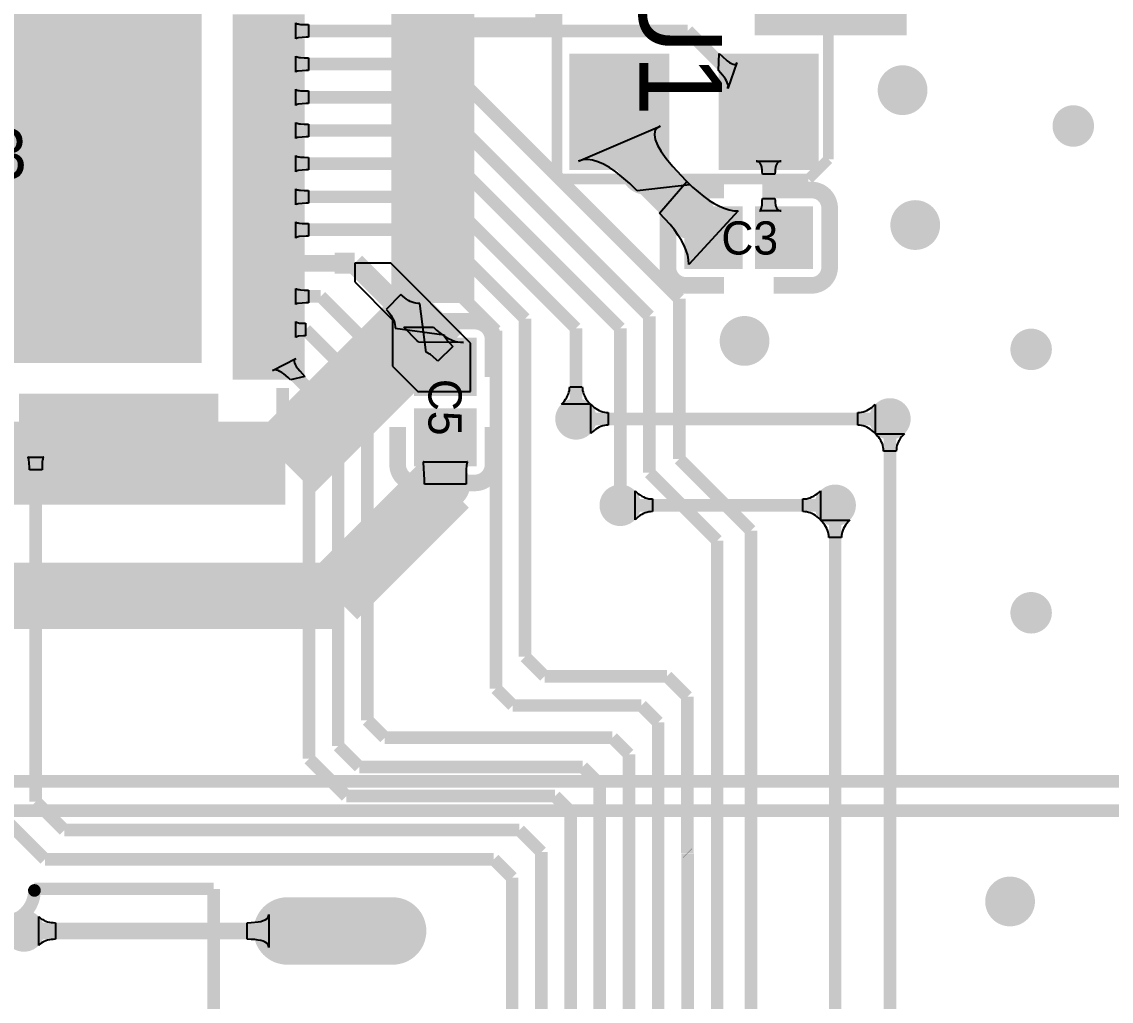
# Model space of a CAD drawing. Extents: x 53.3 to 135, y 28 to 125.4.
# Drawn here: x 102.08 to 115.21, y 81.17 to 92.98 of the extents above; entities that cross this region are included whole.
import ezdxf

# ---------------------------------------------------------------- set-up
doc = ezdxf.new("R2010")
doc.units = 0
doc.header["$MEASUREMENT"] = 0
for name, color, linetype in [('BOTTOMLAYER', 5, 'CONTINUOUS'), ('MULTILAYER', 9, 'CONTINUOUS'), ('TOPLAYER', 1, 'CONTINUOUS'), ('TOPOVERLAY', 2, 'CONTINUOUS'), ('TOPPASTE', 8, 'CONTINUOUS'), ('TOPSOLDER', 216, 'CONTINUOUS')]:
    doc.layers.add(name, color=color, linetype=linetype)

msp = doc.modelspace()

# ---------------------------------------------------------------- linework, layer by layer
at = {"layer": 'BOTTOMLAYER'}
for p, q in [((108.941337, 88.013799), (108.941337, 88.363801)), ((108.941337, 88.363801), (108.9609, 88.34499)), ((108.9609, 88.34499), (108.980773, 88.32816)), ((108.980773, 88.32816), (109.000958, 88.313311)), ((109.000958, 88.313311), (109.021456, 88.300441)), ((109.021456, 88.300441), (109.042263, 88.289552)), ((109.042263, 88.289552), (109.063381, 88.280641)), ((109.063381, 88.280641), (109.084811, 88.27371)), ((109.084811, 88.27371), (109.106551, 88.268762)), ((109.106551, 88.268762), (109.128603, 88.26579)), ((109.128603, 88.26579), (109.150968, 88.264802)), ((109.150968, 88.264802), (109.150968, 88.112798)), ((112.159232, 88.264802), (112.181597, 88.26579)), ((112.159232, 88.112798), (112.159232, 88.264802)), ((112.181597, 88.26579), (112.203649, 88.268762)), ((112.203649, 88.268762), (112.225389, 88.27371)), ((112.225389, 88.27371), (112.246819, 88.280641)), ((112.246819, 88.280641), (112.267936, 88.289552)), ((112.267936, 88.289552), (112.288744, 88.300441)), ((112.288744, 88.300441), (112.309242, 88.313311)), ((112.309242, 88.313311), (112.329427, 88.32816)), ((112.329427, 88.32816), (112.3493, 88.34499)), ((112.3493, 88.34499), (112.368863, 88.363801)), ((112.368863, 88.363801), (112.368863, 88.013799)), ((108.9609, 88.03261), (108.941337, 88.013799)), ((108.980773, 88.04944), (108.9609, 88.03261)), ((109.000958, 88.064289), (108.980773, 88.04944)), ((109.021456, 88.077159), (109.000958, 88.064289)), ((109.042263, 88.088048), (109.021456, 88.077159)), ((109.063381, 88.096959), (109.042263, 88.088048)), ((109.084811, 88.10389), (109.063381, 88.096959)), ((109.106551, 88.108838), (109.084811, 88.10389)), ((109.128603, 88.11181), (109.106551, 88.108838)), ((109.150968, 88.112798), (109.128603, 88.11181)), ((112.181597, 88.11181), (112.159232, 88.112798)), ((112.203649, 88.108838), (112.181597, 88.11181)), ((112.225389, 88.10389), (112.203649, 88.108838)), ((112.246819, 88.096959), (112.225389, 88.10389)), ((112.267936, 88.088048), (112.246819, 88.096959)), ((112.288744, 88.077159), (112.267936, 88.088048)), ((112.309242, 88.064289), (112.288744, 88.077159)), ((112.329427, 88.04944), (112.309242, 88.064289)), ((112.3493, 88.03261), (112.329427, 88.04944)), ((112.368863, 88.013799), (112.3493, 88.03261)), ((109.474737, 86.972399), (109.474737, 87.322401)), ((109.474737, 87.322401), (109.4943, 87.30359)), ((109.4943, 87.30359), (109.514173, 87.28676)), ((109.514173, 87.28676), (109.534358, 87.271911)), ((109.534358, 87.271911), (109.554856, 87.259041)), ((109.554856, 87.259041), (109.575663, 87.248152)), ((109.575663, 87.248152), (109.596781, 87.239241)), ((109.596781, 87.239241), (109.618211, 87.23231)), ((109.618211, 87.23231), (109.639951, 87.227362)), ((109.639951, 87.227362), (109.662003, 87.22439)), ((109.662003, 87.22439), (109.684368, 87.223402)), ((109.684368, 87.223402), (109.684368, 87.071398)), ((111.498832, 87.223402), (111.521197, 87.22439)), ((111.498832, 87.071398), (111.498832, 87.223402)), ((111.521197, 87.22439), (111.543249, 87.227362)), ((111.543249, 87.227362), (111.564989, 87.23231)), ((111.564989, 87.23231), (111.586419, 87.239241)), ((111.586419, 87.239241), (111.607536, 87.248152)), ((111.607536, 87.248152), (111.628344, 87.259041)), ((111.628344, 87.259041), (111.648842, 87.271911)), ((111.648842, 87.271911), (111.669027, 87.28676)), ((111.669027, 87.28676), (111.6889, 87.30359)), ((111.6889, 87.30359), (111.708463, 87.322401)), ((111.708463, 87.322401), (111.708463, 86.972399)), ((109.639951, 87.067438), (109.618211, 87.06249)), ((109.662003, 87.07041), (109.639951, 87.067438)), ((109.684368, 87.071398), (109.662003, 87.07041)), ((111.521197, 87.07041), (111.498832, 87.071398)), ((111.543249, 87.067438), (111.521197, 87.07041)), ((111.564989, 87.06249), (111.543249, 87.067438)), ((109.4943, 86.99121), (109.474737, 86.972399)), ((109.514173, 87.00804), (109.4943, 86.99121)), ((109.534358, 87.022889), (109.514173, 87.00804)), ((109.554856, 87.035759), (109.534358, 87.022889)), ((109.575663, 87.046648), (109.554856, 87.035759)), ((109.596781, 87.055559), (109.575663, 87.046648)), ((109.618211, 87.06249), (109.596781, 87.055559)), ((111.586419, 87.055559), (111.564989, 87.06249)), ((111.607536, 87.046648), (111.586419, 87.055559)), ((111.628344, 87.035759), (111.607536, 87.046648)), ((111.648842, 87.022889), (111.628344, 87.035759)), ((111.669027, 87.00804), (111.648842, 87.022889)), ((111.6889, 86.99121), (111.669027, 87.00804)), ((111.708463, 86.972399), (111.6889, 86.99121))]:
    msp.add_line(p, q, dxfattribs=at)
for points, const_width in [([(107.0356, 89.5858), (107.0356, 94.557398)], 1.000001), ([(106.805463, 89.355663), (107.0356, 89.5858)], 1.000001), ([(105.260673, 87.6554), (106.8832, 89.277927)], 1.000001), ([(108.7628, 88.1888), (112.5474, 88.1888)], 0.152001), ([(97.028, 87.6554), (105.260673, 87.6554)], 1.000001), ([(105.841805, 86.0552), (107.188003, 87.401397)], 0.800001), ([(109.2962, 87.1474), (111.887, 87.1474)], 0.152001), ([(96.8248, 86.0552), (105.841805, 86.0552)], 0.800001), ([(99.718612, 83.82), (122.174, 83.82)], 0.152001), ([(99.572811, 83.467999), (122.431599, 83.467999)], 0.152001), ([(98.552, 82.0166), (102.108, 82.0166)], 0.2)]:
    msp.add_lwpolyline(points, dxfattribs=dict(at, const_width=const_width))
for points, const_width in [([(102.466, 92.5322, 1), (102.766, 92.5322, 1)], 0.299999), ([(103.4058, 92.5322, 1), (103.7058, 92.5322, 1)], 0.299999), ([(112.5498, 92.1512, 1), (112.8498, 92.1512, 1)], 0.299999), ([(114.632202, 91.7194, 1), (114.882198, 91.7194, 1)], 0.249999), ([(102.5676, 91.567, 1), (102.8676, 91.567, 1)], 0.299999), ([(103.609, 91.567, 1), (103.909, 91.567, 1)], 0.299999), ([(109.451, 91.192797, 1), (109.751, 91.192797, 1)], 0.299999), ([(109.9844, 90.659397, 1), (110.2844, 90.659397, 1)], 0.299999), ([(112.7022, 90.5256, 1), (113.0022, 90.5256, 1)], 0.299999), ([(102.5676, 90.3986, 1), (102.8676, 90.3986, 1)], 0.299999), ([(103.5836, 90.3732, 1), (103.8836, 90.3732, 1)], 0.299999), ([(102.3898, 89.3826, 1), (102.6898, 89.3826, 1)], 0.299999), ([(103.5074, 89.3318, 1), (103.8074, 89.3318, 1)], 0.299999), ([(106.7332, 89.277927, 1), (107.0332, 89.277927, 1)], 0.299999), ([(110.6448, 89.1286, 1), (110.9448, 89.1286, 1)], 0.299999), ([(114.124202, 89.027, 1), (114.374198, 89.027, 1)], 0.249999), ([(108.637802, 88.1888, 1), (108.887798, 88.1888, 1)], 0.249999), ([(112.422402, 88.1888, 1), (112.672398, 88.1888, 1)], 0.249999), ([(107.038003, 87.401397, 1), (107.338002, 87.401397, 1)], 0.299999), ([(109.171202, 87.1474, 1), (109.421198, 87.1474, 1)], 0.249999), ([(111.762002, 87.1474, 1), (112.011998, 87.1474, 1)], 0.249999), ([(114.124202, 85.852, 1), (114.374198, 85.852, 1)], 0.249999), ([(113.8452, 82.3722, 1), (114.1452, 82.3722, 1)], 0.299999), ([(101.983002, 82.0166, 1), (102.232998, 82.0166, 1)], 0.249999)]:
    msp.add_lwpolyline(points, format="xyb", close=True, dxfattribs=dict(at, const_width=const_width))
at = {"layer": 'MULTILAYER'}
for points, const_width in [([(102.466, 92.5322, 1), (102.766, 92.5322, 1)], 0.299999), ([(103.4058, 92.5322, 1), (103.7058, 92.5322, 1)], 0.299999), ([(112.5498, 92.1512, 1), (112.8498, 92.1512, 1)], 0.299999), ([(114.632202, 91.7194, 1), (114.882198, 91.7194, 1)], 0.249999), ([(102.5676, 91.567, 1), (102.8676, 91.567, 1)], 0.299999), ([(103.609, 91.567, 1), (103.909, 91.567, 1)], 0.299999), ([(109.451, 91.192797, 1), (109.751, 91.192797, 1)], 0.299999), ([(109.9844, 90.659397, 1), (110.2844, 90.659397, 1)], 0.299999), ([(112.7022, 90.5256, 1), (113.0022, 90.5256, 1)], 0.299999), ([(102.5676, 90.3986, 1), (102.8676, 90.3986, 1)], 0.299999), ([(103.5836, 90.3732, 1), (103.8836, 90.3732, 1)], 0.299999), ([(102.3898, 89.3826, 1), (102.6898, 89.3826, 1)], 0.299999), ([(103.5074, 89.3318, 1), (103.8074, 89.3318, 1)], 0.299999), ([(106.7332, 89.277927, 1), (107.0332, 89.277927, 1)], 0.299999), ([(110.6448, 89.1286, 1), (110.9448, 89.1286, 1)], 0.299999), ([(114.124202, 89.027, 1), (114.374198, 89.027, 1)], 0.249999), ([(108.637802, 88.1888, 1), (108.887798, 88.1888, 1)], 0.249999), ([(112.422402, 88.1888, 1), (112.672398, 88.1888, 1)], 0.249999), ([(107.038003, 87.401397, 1), (107.338002, 87.401397, 1)], 0.299999), ([(109.171202, 87.1474, 1), (109.421198, 87.1474, 1)], 0.249999), ([(111.762002, 87.1474, 1), (112.011998, 87.1474, 1)], 0.249999), ([(114.124202, 85.852, 1), (114.374198, 85.852, 1)], 0.249999), ([(113.8452, 82.3722, 1), (114.1452, 82.3722, 1)], 0.299999), ([(101.983002, 82.0166, 1), (102.232998, 82.0166, 1)], 0.249999)]:
    msp.add_lwpolyline(points, format="xyb", close=True, dxfattribs=dict(at, const_width=const_width))
at = {"layer": 'TOPLAYER'}
for p, q in [((105.387839, 92.768369), (105.387839, 92.962273)), ((105.387839, 92.962273), (105.389357, 92.958293)), ((105.389357, 92.958293), (105.393919, 92.954732)), ((105.393919, 92.954732), (105.401519, 92.951587)), ((105.401519, 92.951587), (105.412159, 92.948864)), ((105.412159, 92.948864), (105.425839, 92.94656)), ((105.425839, 92.94656), (105.442558, 92.944673)), ((105.442558, 92.944673), (105.48512, 92.942159)), ((105.48512, 92.942159), (105.53984, 92.941323)), ((105.53984, 92.941323), (105.53984, 92.789319)), ((105.389357, 92.772349), (105.387839, 92.768369)), ((105.393919, 92.77591), (105.389357, 92.772349)), ((105.401519, 92.779055), (105.393919, 92.77591)), ((105.412159, 92.781778), (105.401519, 92.779055)), ((105.51096, 92.789111), (105.412159, 92.781778)), ((105.53984, 92.789319), (105.51096, 92.789111)), ((110.48077, 92.386351), (110.48825, 92.593831)), ((110.48825, 92.593831), (110.52413, 92.558997)), ((105.387839, 92.36837), (105.387839, 92.562274)), ((105.387839, 92.562274), (105.389357, 92.558293)), ((105.389357, 92.558293), (105.393919, 92.554732)), ((105.393919, 92.554732), (105.401519, 92.551588)), ((105.401519, 92.551588), (105.412159, 92.548865)), ((105.412159, 92.548865), (105.425839, 92.546561)), ((105.425839, 92.546561), (105.442558, 92.544674)), ((105.442558, 92.544674), (105.48512, 92.542159)), ((105.48512, 92.542159), (105.53984, 92.541324)), ((105.53984, 92.541324), (105.53984, 92.38932)), ((110.52413, 92.558997), (110.586299, 92.505182)), ((110.586299, 92.505182), (110.612588, 92.486201)), ((110.703213, 92.483302), (110.591298, 92.171388)), ((110.612588, 92.486201), (110.635684, 92.472507)), ((110.635684, 92.472507), (110.655583, 92.464095)), ((110.655583, 92.464095), (110.672283, 92.460971)), ((110.672283, 92.460971), (110.685788, 92.46313)), ((110.685788, 92.46313), (110.696098, 92.470575)), ((110.696098, 92.470575), (110.703213, 92.483302)), ((105.389357, 92.37235), (105.387839, 92.36837)), ((105.393919, 92.375911), (105.389357, 92.37235)), ((105.401519, 92.379056), (105.393919, 92.375911)), ((105.412159, 92.381779), (105.401519, 92.379056)), ((105.51096, 92.389112), (105.412159, 92.381779)), ((105.53984, 92.38932), (105.51096, 92.389112)), ((110.506734, 92.359343), (110.48077, 92.386351)), ((110.529383, 92.333559), (110.506734, 92.359343)), ((110.54872, 92.309), (110.529383, 92.333559)), ((110.564745, 92.285665), (110.54872, 92.309)), ((110.577455, 92.263557), (110.564745, 92.285665)), ((110.58685, 92.242673), (110.577455, 92.263557)), ((110.592931, 92.223016), (110.58685, 92.242673)), ((110.591298, 92.171388), (110.595156, 92.187372)), ((110.595702, 92.204581), (110.592931, 92.223016)), ((110.595156, 92.187372), (110.595702, 92.204581)), ((105.387839, 91.968371), (105.387839, 92.162274)), ((105.387839, 92.162274), (105.389357, 92.158294)), ((105.389357, 92.158294), (105.393919, 92.154733)), ((105.393919, 92.154733), (105.401519, 92.151589)), ((105.401519, 92.151589), (105.412159, 92.148866)), ((105.412159, 92.148866), (105.425839, 92.146562)), ((105.425839, 92.146562), (105.442558, 92.144675)), ((105.442558, 92.144675), (105.48512, 92.14216)), ((105.48512, 92.14216), (105.53984, 92.141324)), ((105.53984, 92.141324), (105.53984, 91.989321)), ((105.389357, 91.972351), (105.387839, 91.968371)), ((105.393919, 91.975912), (105.389357, 91.972351)), ((105.401519, 91.979057), (105.393919, 91.975912)), ((105.412159, 91.981779), (105.401519, 91.979057)), ((105.51096, 91.989112), (105.412159, 91.981779)), ((105.53984, 91.989321), (105.51096, 91.989112)), ((105.387839, 91.568372), (105.387839, 91.762275)), ((105.387839, 91.762275), (105.389357, 91.758295)), ((105.389357, 91.758295), (105.393919, 91.754734)), ((105.393919, 91.754734), (105.401519, 91.751589)), ((105.401519, 91.751589), (105.412159, 91.748867)), ((105.412159, 91.748867), (105.425839, 91.746563)), ((105.425839, 91.746563), (105.442558, 91.744676)), ((105.442558, 91.744676), (105.48512, 91.742161)), ((105.48512, 91.742161), (105.53984, 91.741325)), ((105.53984, 91.741325), (105.53984, 91.589322)), ((108.794243, 91.295497), (109.779102, 91.718752)), ((109.738541, 91.692717), (109.714919, 91.656753)), ((109.779102, 91.718752), (109.738541, 91.692717)), ((105.389357, 91.572352), (105.387839, 91.568372)), ((105.393919, 91.575913), (105.389357, 91.572352)), ((105.401519, 91.579057), (105.393919, 91.575913)), ((105.412159, 91.58178), (105.401519, 91.579057)), ((105.51096, 91.589113), (105.412159, 91.58178)), ((105.53984, 91.589322), (105.51096, 91.589113)), ((109.714919, 91.656753), (109.708234, 91.610863)), ((109.708234, 91.610863), (109.718488, 91.555044)), ((109.718488, 91.555044), (109.745678, 91.489299)), ((109.745678, 91.489299), (109.789806, 91.413625)), ((109.789806, 91.413625), (109.850875, 91.328022)), ((105.387839, 91.168372), (105.387839, 91.362276)), ((105.387839, 91.362276), (105.389357, 91.358296)), ((105.389357, 91.358296), (105.393919, 91.354735)), ((105.393919, 91.354735), (105.401519, 91.35159)), ((105.401519, 91.35159), (105.412159, 91.348867)), ((105.412159, 91.348867), (105.425839, 91.346564)), ((105.425839, 91.346564), (105.442558, 91.344676)), ((105.442558, 91.344676), (105.48512, 91.342162)), ((105.48512, 91.342162), (105.53984, 91.341326)), ((105.53984, 91.341326), (105.53984, 91.189322)), ((108.845441, 91.310894), (108.794243, 91.295497)), ((108.900973, 91.314946), (108.845441, 91.310894)), ((108.960844, 91.307653), (108.900973, 91.314946)), ((109.02505, 91.289012), (108.960844, 91.307653)), ((109.093594, 91.259025), (109.02505, 91.289012)), ((109.850875, 91.328022), (109.928878, 91.23249)), ((110.947639, 91.293947), (110.9332, 91.295497)), ((110.9332, 91.295497), (111.237202, 91.295497)), ((110.96056, 91.289294), (110.947639, 91.293947)), ((110.97196, 91.281542), (110.96056, 91.289294)), ((110.981841, 91.270689), (110.97196, 91.281542)), ((110.9902, 91.256734), (110.981841, 91.270689)), ((111.188561, 91.270689), (111.180202, 91.256734)), ((111.198442, 91.281542), (111.188561, 91.270689)), ((111.209841, 91.289294), (111.198442, 91.281542)), ((111.222762, 91.293947), (111.209841, 91.289294)), ((111.237202, 91.295497), (111.222762, 91.293947)), ((105.389357, 91.172353), (105.387839, 91.168372)), ((105.393919, 91.175914), (105.389357, 91.172353)), ((105.401519, 91.179058), (105.393919, 91.175914)), ((105.412159, 91.181781), (105.401519, 91.179058)), ((105.51096, 91.189114), (105.412159, 91.181781)), ((105.53984, 91.189322), (105.51096, 91.189114)), ((109.166472, 91.217692), (109.093594, 91.259025)), ((109.243688, 91.165012), (109.166472, 91.217692)), ((109.411125, 91.025614), (109.243688, 91.165012)), ((109.928878, 91.23249), (110.135703, 91.011647)), ((110.99704, 91.23968), (110.9902, 91.256734)), ((111.002361, 91.219523), (110.99704, 91.23968)), ((111.006161, 91.196264), (111.002361, 91.219523)), ((111.008439, 91.169907), (111.006161, 91.196264)), ((111.009201, 91.140448), (111.008439, 91.169907)), ((111.1612, 91.140448), (111.009201, 91.140448)), ((111.161962, 91.169907), (111.1612, 91.140448)), ((111.16424, 91.196264), (111.161962, 91.169907)), ((111.16804, 91.219523), (111.16424, 91.196264)), ((111.173362, 91.23968), (111.16804, 91.219523)), ((111.180202, 91.256734), (111.173362, 91.23968)), ((109.501348, 90.938896), (109.411125, 91.025614)), ((110.135703, 91.011647), (109.501348, 90.938896)), ((109.770095, 90.670149), (110.098647, 91.048703)), ((110.098647, 91.048703), (110.168477, 90.981527)), ((105.387839, 90.768373), (105.387839, 90.962277)), ((105.387839, 90.962277), (105.389357, 90.958297)), ((105.389357, 90.958297), (105.393919, 90.954736)), ((105.393919, 90.954736), (105.401519, 90.951591)), ((105.401519, 90.951591), (105.412159, 90.948868)), ((105.412159, 90.948868), (105.425839, 90.946564)), ((105.425839, 90.946564), (105.442558, 90.944677)), ((105.442558, 90.944677), (105.48512, 90.942163)), ((105.48512, 90.942163), (105.53984, 90.941327)), ((105.53984, 90.941327), (105.53984, 90.789323)), ((110.168477, 90.981527), (110.30284, 90.868391)), ((105.389357, 90.772353), (105.387839, 90.768373)), ((105.393919, 90.775914), (105.389357, 90.772353)), ((105.401519, 90.779059), (105.393919, 90.775914)), ((105.412159, 90.781782), (105.401519, 90.779059)), ((105.51096, 90.789115), (105.412159, 90.781782)), ((105.53984, 90.789323), (105.51096, 90.789115)), ((110.30284, 90.868391), (110.367376, 90.822429)), ((110.367376, 90.822429), (110.43015, 90.783537)), ((110.43015, 90.783537), (110.491158, 90.751718)), ((110.491158, 90.751718), (110.550401, 90.726969)), ((111.000311, 90.733151), (111.003512, 90.749869)), ((111.003512, 90.749869), (111.006001, 90.76963)), ((111.006001, 90.76963), (111.008846, 90.818271)), ((111.008846, 90.818271), (111.009201, 90.847151)), ((111.009201, 90.847151), (111.1612, 90.847151)), ((111.1612, 90.847151), (111.161962, 90.818271)), ((111.161962, 90.818271), (111.16424, 90.792432)), ((111.16424, 90.792432), (111.16804, 90.76963)), ((111.16804, 90.76963), (111.173362, 90.749869)), ((111.173362, 90.749869), (111.180202, 90.733151)), ((109.897375, 90.532255), (109.770095, 90.670149)), ((110.717551, 90.69515), (110.123648, 90.051245)), ((110.550401, 90.726969), (110.607881, 90.709293)), ((110.607881, 90.709293), (110.663599, 90.698686)), ((110.663599, 90.698686), (110.717551, 90.69515)), ((110.973649, 90.69515), (110.980403, 90.696669)), ((111.237202, 90.69515), (110.973649, 90.69515)), ((110.980403, 90.696669), (110.986448, 90.701231)), ((110.986448, 90.701231), (110.99178, 90.708831)), ((110.99178, 90.708831), (110.996402, 90.719471)), ((110.996402, 90.719471), (111.000311, 90.733151)), ((111.180202, 90.733151), (111.188561, 90.719471)), ((111.188561, 90.719471), (111.198442, 90.708831)), ((111.198442, 90.708831), (111.209841, 90.701231)), ((111.209841, 90.701231), (111.222762, 90.696669)), ((111.222762, 90.696669), (111.237202, 90.69515)), ((105.387839, 90.368374), (105.387839, 90.562278)), ((105.387839, 90.562278), (105.389357, 90.558866)), ((105.389357, 90.558866), (105.393919, 90.555816)), ((105.393919, 90.555816), (105.401519, 90.553123)), ((105.401519, 90.553123), (105.412159, 90.550789)), ((105.412159, 90.550789), (105.425839, 90.548816)), ((105.425839, 90.548816), (105.462319, 90.545943)), ((105.462319, 90.545943), (105.53984, 90.54433)), ((105.53984, 90.54433), (105.53984, 90.392326)), ((109.950407, 90.465956), (109.897375, 90.532255)), ((105.389357, 90.372926), (105.387839, 90.368374)), ((105.393919, 90.376997), (105.389357, 90.372926)), ((105.401519, 90.380591), (105.393919, 90.376997)), ((105.412159, 90.383705), (105.401519, 90.380591)), ((105.425839, 90.386339), (105.412159, 90.383705)), ((105.51096, 90.392087), (105.425839, 90.386339)), ((105.53984, 90.392326), (105.51096, 90.392087)), ((109.996369, 90.401419), (109.950407, 90.465956)), ((110.035261, 90.338646), (109.996369, 90.401419)), ((110.06708, 90.277638), (110.035261, 90.338646)), ((110.09183, 90.218395), (110.06708, 90.277638)), ((110.109505, 90.160914), (110.09183, 90.218395)), ((110.120112, 90.105197), (110.109505, 90.160914)), ((110.123648, 90.051245), (110.120112, 90.105197)), ((106.530671, 90.065329), (106.095797, 90.065329)), ((106.095797, 90.065329), (106.095797, 89.839803)), ((107.4928, 89.1032), (106.530671, 90.065329)), ((106.095797, 89.839803), (106.553, 89.3826)), ((105.387839, 89.568376), (105.387839, 89.762279)), ((105.387839, 89.762279), (105.389357, 89.758299)), ((105.389357, 89.758299), (105.393919, 89.754738)), ((105.393919, 89.754738), (105.401519, 89.751593)), ((105.401519, 89.751593), (105.412159, 89.748871)), ((105.412159, 89.748871), (105.425839, 89.746567)), ((105.425839, 89.746567), (105.442558, 89.74468)), ((105.442558, 89.74468), (105.48512, 89.742165)), ((105.48512, 89.742165), (105.53984, 89.741329)), ((105.53984, 89.741329), (105.53984, 89.589326)), ((105.389357, 89.572356), (105.387839, 89.568376)), ((105.393919, 89.575917), (105.389357, 89.572356)), ((105.401519, 89.579061), (105.393919, 89.575917)), ((105.412159, 89.581784), (105.401519, 89.579061)), ((105.51096, 89.589117), (105.412159, 89.581784)), ((105.53984, 89.589326), (105.51096, 89.589117)), ((106.653538, 89.687194), (106.473932, 89.507588)), ((106.675685, 89.666221), (106.653538, 89.687194)), ((106.697948, 89.647479), (106.675685, 89.666221)), ((106.720325, 89.630971), (106.697948, 89.647479)), ((106.742817, 89.616694), (106.720325, 89.630971)), ((106.765425, 89.604649), (106.742817, 89.616694)), ((106.788151, 89.594837), (106.765425, 89.604649)), ((106.81099, 89.587258), (106.788151, 89.594837)), ((106.833944, 89.581911), (106.81099, 89.587258)), ((106.857015, 89.578795), (106.833944, 89.581911)), ((106.8802, 89.577911), (106.857015, 89.578795)), ((106.957597, 88.987297), (106.8802, 89.577911)), ((106.473932, 89.507588), (106.494905, 89.485442)), ((106.494905, 89.485442), (106.513648, 89.463179)), ((106.513648, 89.463179), (106.530155, 89.440802)), ((106.530155, 89.440802), (106.544433, 89.41831)), ((105.387839, 89.168376), (105.387839, 89.36228)), ((105.387839, 89.36228), (105.388979, 89.3583)), ((105.388979, 89.3583), (105.3924, 89.354739)), ((105.3924, 89.354739), (105.398103, 89.351594)), ((105.398103, 89.351594), (105.406083, 89.348871)), ((105.406083, 89.348871), (105.416347, 89.346568)), ((105.416347, 89.346568), (105.42889, 89.34468)), ((105.42889, 89.34468), (105.46082, 89.342166)), ((105.46082, 89.342166), (105.501872, 89.34133)), ((105.501872, 89.34133), (105.501872, 89.189326)), ((106.544433, 89.41831), (106.556477, 89.395701)), ((106.553, 89.3826), (106.553, 88.8238)), ((106.556477, 89.395701), (106.566289, 89.372976)), ((106.566289, 89.372976), (106.573869, 89.350136)), ((106.573869, 89.350136), (106.579215, 89.327182)), ((106.579215, 89.327182), (106.582332, 89.304111)), ((106.582332, 89.304111), (106.583216, 89.280926)), ((105.388979, 89.172357), (105.387839, 89.168376)), ((105.3924, 89.175918), (105.388979, 89.172357)), ((105.398103, 89.179062), (105.3924, 89.175918)), ((105.406083, 89.181785), (105.398103, 89.179062)), ((105.416347, 89.184089), (105.406083, 89.181785)), ((105.480206, 89.189118), (105.416347, 89.184089)), ((105.501872, 89.189326), (105.480206, 89.189118)), ((106.583216, 89.280926), (107.173829, 89.20353)), ((106.687965, 89.293558), (107.047175, 89.293558)), ((106.850023, 89.130754), (106.687965, 89.293558)), ((107.047175, 89.293558), (107.083464, 89.259034)), ((107.083464, 89.259034), (107.119671, 89.228122)), ((107.119671, 89.228122), (107.155798, 89.200825)), ((107.155798, 89.200825), (107.19184, 89.177139)), ((107.173829, 89.20353), (107.173525, 89.196875)), ((107.173525, 89.196875), (107.1756, 89.188574)), ((107.1756, 89.188574), (107.18005, 89.178628)), ((107.18005, 89.178628), (107.186882, 89.167035)), ((107.186882, 89.167035), (107.19609, 89.153799)), ((107.19184, 89.177139), (107.227804, 89.157068)), ((106.864269, 89.116022), (106.850023, 89.130754)), ((106.86605, 89.113952), (106.864269, 89.116022)), ((107.406384, 89.110904), (106.86605, 89.113952)), ((107.277804, 89.062926), (107.098201, 88.883322)), ((107.19609, 89.153799), (107.207677, 89.138915)), ((107.207677, 89.138915), (107.237985, 89.104211)), ((107.227804, 89.157068), (107.263684, 89.140609)), ((107.237985, 89.104211), (107.277804, 89.062926)), ((107.263684, 89.140609), (107.299481, 89.127764)), ((107.299481, 89.127764), (107.335198, 89.118531)), ((107.335198, 89.118531), (107.370832, 89.11291)), ((107.370832, 89.11291), (107.406384, 89.110904)), ((107.4928, 88.519), (107.4928, 89.1032)), ((105.105258, 88.771425), (105.38479, 88.915723)), ((105.373498, 88.907173), (105.367171, 88.895745)), ((105.38479, 88.915723), (105.373498, 88.907173)), ((106.964251, 88.987602), (106.957597, 88.987297)), ((106.972552, 88.985527), (106.964251, 88.987602)), ((106.982499, 88.981077), (106.972552, 88.985527)), ((106.994091, 88.974244), (106.982499, 88.981077)), ((107.007327, 88.965037), (106.994091, 88.974244)), ((107.076735, 88.90442), (107.007327, 88.965037)), ((107.098201, 88.883322), (107.076735, 88.90442)), ((105.119808, 88.776721), (105.105258, 88.771425)), ((105.135898, 88.778382), (105.119808, 88.776721)), ((105.153534, 88.776411), (105.135898, 88.778382)), ((105.172713, 88.770808), (105.153534, 88.776411)), ((105.367171, 88.895745), (105.365809, 88.881443)), ((105.365809, 88.881443), (105.369413, 88.864262)), ((105.369413, 88.864262), (105.377983, 88.844204)), ((105.377983, 88.844204), (105.391519, 88.82127)), ((105.391519, 88.82127), (105.41002, 88.795456)), ((105.41002, 88.795456), (105.433487, 88.766769)), ((106.553, 88.8238), (106.8578, 88.519)), ((105.19344, 88.76157), (105.172713, 88.770808)), ((105.215708, 88.748702), (105.19344, 88.76157)), ((105.23952, 88.7322), (105.215708, 88.748702)), ((105.291776, 88.688296), (105.23952, 88.7322)), ((105.320221, 88.660897), (105.291776, 88.688296)), ((105.495319, 88.70076), (105.320221, 88.660897)), ((105.433487, 88.766769), (105.495319, 88.70076)), ((106.8578, 88.519), (107.4928, 88.519)), ((108.670959, 88.489381), (108.67789, 88.510811)), ((108.67789, 88.510811), (108.682838, 88.532551)), ((108.682838, 88.532551), (108.68581, 88.554603)), ((108.68581, 88.554603), (108.686798, 88.576968)), ((108.686798, 88.576968), (108.838802, 88.576968)), ((108.838802, 88.576968), (108.83979, 88.554603)), ((108.83979, 88.554603), (108.842762, 88.532551)), ((108.842762, 88.532551), (108.84771, 88.510811)), ((108.84771, 88.510811), (108.854641, 88.489381)), ((108.587799, 88.367337), (108.60661, 88.3869)), ((108.60661, 88.3869), (108.62344, 88.406773)), ((108.62344, 88.406773), (108.638289, 88.426958)), ((108.638289, 88.426958), (108.651159, 88.447456)), ((108.651159, 88.447456), (108.662048, 88.468263)), ((108.662048, 88.468263), (108.670959, 88.489381)), ((108.854641, 88.489381), (108.863552, 88.468263)), ((108.863552, 88.468263), (108.874441, 88.447456)), ((108.874441, 88.447456), (108.887311, 88.426958)), ((108.887311, 88.426958), (108.90216, 88.406773)), ((108.90216, 88.406773), (108.91899, 88.3869)), ((108.91899, 88.3869), (108.937801, 88.367337)), ((108.937801, 88.367337), (108.587799, 88.367337)), ((112.39121, 87.9907), (112.372399, 88.010263)), ((112.372399, 88.010263), (112.722401, 88.010263)), ((112.40804, 87.970827), (112.39121, 87.9907)), ((112.70359, 87.9907), (112.68676, 87.970827)), ((112.722401, 88.010263), (112.70359, 87.9907)), ((112.422889, 87.950642), (112.40804, 87.970827)), ((112.435759, 87.930144), (112.422889, 87.950642)), ((112.446648, 87.909336), (112.435759, 87.930144)), ((112.455559, 87.888219), (112.446648, 87.909336)), ((112.46249, 87.866789), (112.455559, 87.888219)), ((112.467438, 87.845049), (112.46249, 87.866789)), ((112.63231, 87.866789), (112.627362, 87.845049)), ((112.639241, 87.888219), (112.63231, 87.866789)), ((112.648152, 87.909336), (112.639241, 87.888219)), ((112.659041, 87.930144), (112.648152, 87.909336)), ((112.671911, 87.950642), (112.659041, 87.930144)), ((112.68676, 87.970827), (112.671911, 87.950642)), ((102.157903, 87.726843), (102.153923, 87.728361)), ((102.153923, 87.728361), (102.347827, 87.728361)), ((102.161464, 87.722281), (102.157903, 87.726843)), ((102.164609, 87.714681), (102.161464, 87.722281)), ((102.340286, 87.722281), (102.337141, 87.714681)), ((102.343847, 87.726843), (102.340286, 87.722281)), ((102.347827, 87.728361), (102.343847, 87.726843)), ((112.47041, 87.822997), (112.467438, 87.845049)), ((112.471398, 87.800632), (112.47041, 87.822997)), ((112.623402, 87.800632), (112.471398, 87.800632)), ((112.62439, 87.822997), (112.623402, 87.800632)), ((112.627362, 87.845049), (112.62439, 87.822997)), ((102.167332, 87.704041), (102.164609, 87.714681)), ((102.174665, 87.60524), (102.167332, 87.704041)), ((102.174873, 87.57636), (102.174665, 87.60524)), ((102.327713, 87.631079), (102.326877, 87.57636)), ((102.330227, 87.673642), (102.327713, 87.631079)), ((102.332114, 87.690361), (102.330227, 87.673642)), ((102.334418, 87.704041), (102.332114, 87.690361)), ((102.337141, 87.714681), (102.334418, 87.704041)), ((106.922895, 87.670378), (106.919352, 87.673096)), ((106.919352, 87.673096), (107.456653, 87.673096)), ((106.926065, 87.662228), (106.922895, 87.670378)), ((106.937818, 87.45302), (106.926065, 87.662228)), ((107.444715, 87.629624), (107.440987, 87.575286)), ((107.447141, 87.648644), (107.444715, 87.629624)), ((107.44994, 87.662228), (107.447141, 87.648644)), ((107.45311, 87.670378), (107.44994, 87.662228)), ((107.456653, 87.673096), (107.45311, 87.670378)), ((102.326877, 87.57636), (102.174873, 87.57636)), ((107.440987, 87.575286), (107.438002, 87.401397)), ((106.938003, 87.401397), (106.937818, 87.45302)), ((107.438002, 87.401397), (106.938003, 87.401397)), ((111.73081, 86.9493), (111.711999, 86.968863)), ((111.711999, 86.968863), (112.062001, 86.968863)), ((111.74764, 86.929427), (111.73081, 86.9493)), ((112.04319, 86.9493), (112.02636, 86.929427)), ((112.062001, 86.968863), (112.04319, 86.9493)), ((111.762489, 86.909242), (111.74764, 86.929427)), ((111.775359, 86.888744), (111.762489, 86.909242)), ((111.786248, 86.867936), (111.775359, 86.888744)), ((111.795159, 86.846819), (111.786248, 86.867936)), ((111.80209, 86.825389), (111.795159, 86.846819)), ((111.807038, 86.803649), (111.80209, 86.825389)), ((111.81001, 86.781597), (111.807038, 86.803649)), ((111.966962, 86.803649), (111.96399, 86.781597)), ((111.97191, 86.825389), (111.966962, 86.803649)), ((111.978841, 86.846819), (111.97191, 86.825389)), ((111.987752, 86.867936), (111.978841, 86.846819)), ((111.998641, 86.888744), (111.987752, 86.867936)), ((112.011511, 86.909242), (111.998641, 86.888744)), ((112.02636, 86.929427), (112.011511, 86.909242)), ((111.810998, 86.759232), (111.81001, 86.781597)), ((111.963002, 86.759232), (111.810998, 86.759232)), ((111.96399, 86.781597), (111.963002, 86.759232)), ((105.055927, 82.196097), (105.058535, 82.214745)), ((105.058535, 82.214745), (105.058535, 81.818455)), ((102.286537, 81.841599), (102.286537, 82.191601)), ((102.286537, 82.191601), (102.301774, 82.177349)), ((102.301774, 82.177349), (102.318083, 82.164601)), ((102.318083, 82.164601), (102.335465, 82.153349)), ((102.335465, 82.153349), (102.353918, 82.1436)), ((102.353918, 82.1436), (102.37344, 82.13535)), ((102.37344, 82.13535), (102.394034, 82.128599)), ((102.394034, 82.128599), (102.415701, 82.123349)), ((102.415701, 82.123349), (102.438439, 82.1196)), ((102.438439, 82.1196), (102.462249, 82.117349)), ((102.462249, 82.117349), (102.487128, 82.1166)), ((102.487128, 82.1166), (102.487128, 81.9166)), ((104.797809, 82.1166), (104.847347, 82.11758)), ((104.797809, 81.9166), (104.797809, 82.1166)), ((104.847347, 82.11758), (104.930778, 82.125434)), ((104.930778, 82.125434), (104.964672, 82.132302)), ((104.964672, 82.132302), (104.993354, 82.141136)), ((104.993354, 82.141136), (105.016818, 82.151931)), ((105.016818, 82.151931), (105.035068, 82.16469)), ((105.035068, 82.16469), (105.048106, 82.179411)), ((105.048106, 82.179411), (105.055927, 82.196097)), ((102.301774, 81.855851), (102.286537, 81.841599)), ((102.318083, 81.868599), (102.301774, 81.855851)), ((102.335465, 81.879851), (102.318083, 81.868599)), ((102.353918, 81.8896), (102.335465, 81.879851)), ((102.37344, 81.89785), (102.353918, 81.8896)), ((102.394034, 81.904601), (102.37344, 81.89785)), ((102.415701, 81.909851), (102.394034, 81.904601)), ((102.438439, 81.9136), (102.415701, 81.909851)), ((102.462249, 81.915851), (102.438439, 81.9136)), ((102.487128, 81.9166), (102.462249, 81.915851)), ((104.847347, 81.91562), (104.797809, 81.9166)), ((104.89167, 81.912673), (104.847347, 81.91562)), ((104.930778, 81.907766), (104.89167, 81.912673)), ((104.964672, 81.900898), (104.930778, 81.907766)), ((104.993354, 81.892064), (104.964672, 81.900898)), ((105.016818, 81.881269), (104.993354, 81.892064)), ((105.035068, 81.86851), (105.016818, 81.881269)), ((105.048106, 81.853789), (105.035068, 81.86851)), ((105.055927, 81.837103), (105.048106, 81.853789)), ((105.058535, 81.818455), (105.055927, 81.837103))]:
    msp.add_line(p, q, dxfattribs=at)
for points, const_width in [([(105.058388, 92.865321), (110.109279, 92.865321)], 0.152001), ([(110.109279, 92.865321), (111.085201, 91.8894)], 0.152001), ([(105.058388, 92.465322), (107.178678, 92.465322)], 0.152001), ([(107.178678, 92.465322), (110.0074, 89.6366)], 0.152001), ([(105.058388, 92.065323), (107.009679, 92.065323)], 0.152001), ([(107.009679, 92.065323), (109.648201, 89.426801)], 0.152001), ([(109.285199, 91.508598), (109.285199, 91.8894)], 0.499999), ([(111.085201, 90.340198), (111.085201, 91.8894)], 0.152001), ([(105.058388, 91.665323), (106.911877, 91.665323)], 0.152001), ([(106.911877, 91.665323), (109.2962, 89.281)], 0.152001), ([(109.285199, 91.508598), (110.4206, 90.373197)], 0.499999), ([(105.058388, 91.265324), (106.778476, 91.265324)], 0.152001), ([(106.778476, 91.265324), (108.7628, 89.281)], 0.152001), ([(105.058388, 90.865325), (106.680673, 90.865325)], 0.152001), ([(106.680673, 90.865325), (108.149601, 89.396397)], 0.152001), ([(105.058388, 90.468328), (106.579868, 90.468328)], 0.152001), ([(106.579868, 90.468328), (107.7976, 89.250596)], 0.152001), ([(105.058388, 90.065327), (105.855996, 90.065327)], 0.2), ([(105.855996, 90.065329), (106.095797, 90.065329)], 0.254), ([(106.095797, 90.065329), (107.188003, 88.973124)], 0.254), ([(105.058388, 89.665327), (105.686073, 89.665327)], 0.152001), ([(105.686073, 89.665327), (106.2482, 89.1032)], 0.152001), ([(110.0074, 87.7062), (110.0074, 89.6366)], 0.152001), ([(108.149601, 85.322199), (108.149601, 89.396397)], 0.152001), ([(109.648201, 87.539276), (109.648201, 89.426801)], 0.152001), ([(105.058388, 89.265328), (105.501872, 89.265328)], 0.152001), ([(105.501872, 89.265328), (105.896199, 88.871001)], 0.152001), ([(107.7976, 84.9376), (107.7976, 89.250596)], 0.152001), ([(108.7628, 88.1888), (108.7628, 89.281)], 0.152001), ([(109.2962, 87.1474), (109.2962, 89.281)], 0.152001), ([(106.2482, 84.5566), (106.2482, 89.1032)], 0.152001), ([(107.188003, 88.817), (107.188003, 88.973124)], 0.254), ([(105.058388, 88.865329), (105.223269, 88.865329)], 0.152001), ([(105.223269, 88.865329), (105.544198, 88.5444)], 0.152001), ([(105.896199, 84.248201), (105.896199, 88.871001)], 0.152001), ([(105.544198, 84.092202), (105.544198, 88.5444)], 0.152001), ([(112.5474, 74.0156), (112.5474, 88.1888)], 0.152001), ([(102.250875, 83.575525), (102.250875, 88.057812)], 0.152001), ([(107.188003, 87.401397), (107.188003, 87.967)], 0.499999), ([(110.0074, 87.7062), (110.871, 86.8426)], 0.152001), ([(109.648201, 87.539276), (110.4646, 86.722877)], 0.152001), ([(111.887, 74.1426), (111.887, 87.1474)], 0.152001), ([(110.871, 74.9046), (110.871, 86.8426)], 0.152001), ([(110.4646, 75.1332), (110.4646, 86.722877)], 0.152001), ([(108.149601, 85.322199), (108.385399, 85.086401)], 0.152001), ([(108.385399, 85.086401), (109.858599, 85.086401)], 0.152001), ([(109.858599, 85.086401), (110.105401, 84.839599)], 0.152001), ([(107.7976, 84.9376), (108.0008, 84.7344)], 0.152001), ([(110.105401, 82.9564), (110.105401, 84.839599)], 0.152001), ([(108.0008, 84.7344), (109.5502, 84.7344)], 0.152001), ([(109.5502, 84.7344), (109.7534, 84.5312)], 0.152001), ([(106.2482, 84.5566), (106.458598, 84.346202)], 0.152001), ([(109.7534, 76.0476), (109.7534, 84.5312)], 0.152001), ([(105.896199, 84.248201), (106.150199, 83.994201)], 0.152001), ([(106.458598, 84.346202), (109.201798, 84.346202)], 0.152001), ([(109.201798, 84.346202), (109.401399, 84.146601)], 0.152001), ([(109.401399, 76.381399), (109.401399, 84.146601)], 0.152001), ([(105.544198, 84.092202), (105.9942, 83.6422)], 0.152001), ([(106.150199, 83.994201), (108.842599, 83.994201)], 0.152001), ([(108.842599, 83.994201), (109.049398, 83.787402)], 0.152001), ([(109.049398, 76.765998), (109.049398, 83.787402)], 0.152001), ([(102.250875, 83.575525), (102.594199, 83.232201)], 0.152001), ([(105.9942, 83.6422), (108.5088, 83.6422)], 0.152001), ([(108.5088, 83.6422), (108.697398, 83.453602)], 0.152001), ([(108.697398, 77.328398), (108.697398, 83.453602)], 0.152001), ([(101.850876, 83.391324), (102.362, 82.8802)], 0.152001), ([(102.594199, 83.232201), (108.080599, 83.232201)], 0.152001), ([(108.080599, 83.232201), (108.345397, 82.967403)], 0.152001), ([(108.345397, 78.068597), (108.345397, 82.967403)], 0.152001), ([(110.105401, 82.9564), (110.109, 82.952801)], 0.152001), ([(110.109, 76.0984), (110.109, 82.952801)], 0.152001), ([(102.362, 82.8802), (107.7722, 82.8802)], 0.152001), ([(107.7722, 82.8802), (107.993396, 82.659004)], 0.152001), ([(107.993396, 78.214398), (107.993396, 82.659004)], 0.152001), ([(106.553, 82.0166), (105.283, 82.0166)], 0.6096), ([(102.108, 82.0166), (105.918, 82.0166)], 0.2)]:
    msp.add_lwpolyline(points, dxfattribs=dict(at, const_width=const_width))
for points, const_width in [([(102.466, 92.5322, 1), (102.766, 92.5322, 1)], 0.299999), ([(103.4058, 92.5322, 1), (103.7058, 92.5322, 1)], 0.299999), ([(112.5498, 92.1512, 1), (112.8498, 92.1512, 1)], 0.299999), ([(114.632202, 91.7194, 1), (114.882198, 91.7194, 1)], 0.249999), ([(102.5676, 91.567, 1), (102.8676, 91.567, 1)], 0.299999), ([(103.609, 91.567, 1), (103.909, 91.567, 1)], 0.299999), ([(109.451, 91.192797, 1), (109.751, 91.192797, 1)], 0.299999), ([(109.9844, 90.659397, 1), (110.2844, 90.659397, 1)], 0.299999), ([(112.7022, 90.5256, 1), (113.0022, 90.5256, 1)], 0.299999), ([(102.5676, 90.3986, 1), (102.8676, 90.3986, 1)], 0.299999), ([(103.5836, 90.3732, 1), (103.8836, 90.3732, 1)], 0.299999), ([(102.3898, 89.3826, 1), (102.6898, 89.3826, 1)], 0.299999), ([(103.5074, 89.3318, 1), (103.8074, 89.3318, 1)], 0.299999), ([(106.7332, 89.277927, 1), (107.0332, 89.277927, 1)], 0.299999), ([(110.6448, 89.1286, 1), (110.9448, 89.1286, 1)], 0.299999), ([(114.124202, 89.027, 1), (114.374198, 89.027, 1)], 0.249999), ([(108.637802, 88.1888, 1), (108.887798, 88.1888, 1)], 0.249999), ([(112.422402, 88.1888, 1), (112.672398, 88.1888, 1)], 0.249999), ([(107.038003, 87.401397, 1), (107.338002, 87.401397, 1)], 0.299999), ([(109.171202, 87.1474, 1), (109.421198, 87.1474, 1)], 0.249999), ([(111.762002, 87.1474, 1), (112.011998, 87.1474, 1)], 0.249999), ([(114.124202, 85.852, 1), (114.374198, 85.852, 1)], 0.249999), ([(113.8452, 82.3722, 1), (114.1452, 82.3722, 1)], 0.299999), ([(101.983002, 82.0166, 1), (102.232998, 82.0166, 1)], 0.249999), ([(105.1306, 82.0166, 1), (105.4354, 82.0166, 1)], 0.3048), ([(106.4006, 82.0166, 1), (106.7054, 82.0166, 1)], 0.3048)]:
    msp.add_lwpolyline(points, format="xyb", close=True, dxfattribs=dict(at, const_width=const_width))
for points in [[(110.918198, 92.8116), (112.7506, 92.8116), (110.918198, 96.356795), (112.7506, 96.356795)], [(99.150876, 93.965324), (99.150876, 88.965324), (104.150876, 93.965324), (104.150876, 88.965324)], [(104.725889, 92.965321), (104.725889, 92.765321), (105.390886, 92.965321), (105.390886, 92.765321)], [(104.725889, 92.565322), (104.725889, 92.365322), (105.390886, 92.565322), (105.390886, 92.365322)], [(109.785198, 91.289401), (109.785198, 92.489398), (108.7852, 91.289401), (108.7852, 92.489398)], [(111.5852, 91.289401), (111.5852, 92.489398), (110.585202, 91.289401), (110.585202, 92.489398)], [(104.725889, 92.165322), (104.725889, 91.965323), (105.390886, 92.165322), (105.390886, 91.965323)], [(104.725889, 91.765323), (104.725889, 91.565324), (105.390886, 91.765323), (105.390886, 91.565324)], [(104.725889, 91.365324), (104.725889, 91.165324), (105.390886, 91.365324), (105.390886, 91.165324)], [(104.725889, 90.965325), (104.725889, 90.765325), (105.390886, 90.965325), (105.390886, 90.765325)], [(110.720599, 90.698198), (110.1206, 90.698198), (110.720599, 90.048197), (110.1206, 90.048197)], [(111.5706, 90.698198), (110.970601, 90.698198), (111.5706, 90.048197), (110.970601, 90.048197)], [(104.725889, 90.565326), (104.725889, 90.365326), (105.390886, 90.565326), (105.390886, 90.365326)], [(104.725889, 90.165326), (104.725889, 89.965327), (105.390886, 90.165326), (105.390886, 89.965327)], [(104.725889, 89.765327), (104.725889, 89.565328), (105.390886, 89.765327), (105.390886, 89.565328)], [(104.725889, 89.365328), (104.725889, 89.165328), (105.390886, 89.365328), (105.390886, 89.165328)], [(106.863002, 89.117), (106.863002, 88.517001), (107.513003, 89.117), (107.513003, 88.517001)], [(104.725889, 88.965329), (104.725889, 88.765329), (105.390886, 88.965329), (105.390886, 88.765329)], [(102.150875, 88.390311), (102.150875, 87.725313), (102.350875, 88.390311), (102.350875, 87.725313)], [(102.550874, 88.390311), (102.550874, 87.725313), (102.750874, 88.390311), (102.750874, 87.725313)], [(102.950874, 88.390311), (102.950874, 87.725313), (103.150873, 88.390311), (103.150873, 87.725313)], [(103.350873, 88.390311), (103.350873, 87.725313), (103.550872, 88.390311), (103.550872, 87.725313)], [(103.750872, 88.390311), (103.750872, 87.725313), (103.950872, 88.390311), (103.950872, 87.725313)], [(104.150871, 88.390311), (104.150871, 87.725313), (104.350871, 88.390311), (104.350871, 87.725313)], [(106.863002, 88.266999), (106.863002, 87.667), (107.513003, 88.266999), (107.513003, 87.667)]]:
    msp.add_solid(points, dxfattribs=at)
at = {"layer": 'TOPOVERLAY'}
for points, const_width in [([(107.2226, 92.928798), (107.2226, 94.878797)], 0.2), ([(108.3726, 92.928798), (108.3726, 94.878797)], 0.2), ([(108.535201, 91.079399), (108.535201, 94.899401)], 0.127), ([(111.805199, 91.319401), (111.805199, 94.899401)], 0.127), ([(107.2226, 92.928798), (108.3726, 92.928798)], 0.2), ([(111.5652, 91.079399), (111.805199, 91.319401)], 0.127), ([(108.535201, 91.079399), (111.5652, 91.079399)], 0.127), ([(110.095599, 90.9482), (110.545601, 90.9482)], 0.2), ([(111.145597, 90.948198), (111.595598, 90.948198)], 0.2), ([(109.870603, 90.018205), (109.870603, 90.728201)], 0.2), ([(111.820597, 90.018199), (111.820597, 90.728195)], 0.2), ([(110.095602, 89.798202), (110.545603, 89.798202)], 0.2), ([(111.145599, 89.7982), (111.595601, 89.7982)], 0.2), ([(106.833005, 89.366997), (107.543001, 89.366997)], 0.2), ([(106.613002, 88.691997), (106.613002, 89.141998)], 0.2), ([(107.763, 88.691999), (107.763, 89.142001)], 0.2), ([(105.227095, 87.889105), (105.227095, 88.562815)], 0.1524), ([(106.613, 87.641999), (106.613, 88.092001)], 0.2), ([(107.762998, 87.642001), (107.762998, 88.092003)], 0.2), ([(104.553385, 87.889105), (105.227095, 87.889105)], 0.1524), ([(106.832999, 87.417003), (107.542995, 87.417003)], 0.2), ([(102.235, 82.50505), (102.235, 82.5246)], 0.1524), ([(102.235, 82.5246), (104.394, 82.5246)], 0.1524), ([(104.394, 77.6986), (104.394, 82.5246)], 0.1524)]:
    msp.add_lwpolyline(points, dxfattribs=dict(at, const_width=const_width))
for points, const_width in [([(109.870603, 90.728203, -0.414214), (110.090603, 90.948203)], 0.2), ([(111.600602, 90.948195, -0.414214), (111.820602, 90.728195)], 0.2), ([(110.090603, 89.798202, -0.414214), (109.870603, 90.018202)], 0.2), ([(111.820602, 90.018199, -0.414214), (111.600602, 89.7982)], 0.2), ([(106.613005, 89.147002, -0.414214), (106.833005, 89.367002)], 0.2), ([(107.543001, 89.367002, -0.414214), (107.763, 89.147002)], 0.2), ([(106.832997, 87.417003, -0.414214), (106.612997, 87.637003)], 0.2), ([(107.762998, 87.637003, -0.414214), (107.542998, 87.417003)], 0.2), ([(102.235, 82.505047, -1), (101.473, 82.505047)], 0.1524)]:
    msp.add_lwpolyline(points, format="xyb", dxfattribs=dict(at, const_width=const_width))
for points, const_width in [([(110.040603, 90.948203, 1), (110.140603, 90.948203, 1)], 0.1), ([(111.550602, 90.948195, 1), (111.650602, 90.948195, 1)], 0.1), ([(109.820603, 90.728203, 1), (109.920603, 90.728203, 1)], 0.1), ([(111.770602, 90.728195, 1), (111.870602, 90.728195, 1)], 0.1), ([(109.820603, 90.018202, 1), (109.920603, 90.018202, 1)], 0.1), ([(111.770602, 90.018199, 1), (111.870602, 90.018199, 1)], 0.1), ([(110.040603, 89.798202, 1), (110.140603, 89.798202, 1)], 0.1), ([(111.550602, 89.7982, 1), (111.650602, 89.7982, 1)], 0.1), ([(106.783005, 89.367002, 1), (106.883004, 89.367002, 1)], 0.1), ([(107.493001, 89.367002, 1), (107.593, 89.367002, 1)], 0.1), ([(106.563005, 89.147002, 1), (106.663005, 89.147002, 1)], 0.1), ([(107.713, 89.147002, 1), (107.813, 89.147002, 1)], 0.1), ([(106.562997, 87.637003, 1), (106.662997, 87.637003, 1)], 0.1), ([(107.712998, 87.637003, 1), (107.812997, 87.637003, 1)], 0.1), ([(106.782997, 87.417003, 1), (106.882997, 87.417003, 1)], 0.1), ([(107.492998, 87.417003, 1), (107.592998, 87.417003, 1)], 0.1), ([(102.1969, 82.505047, 1), (102.2731, 82.505047, 1)], 0.0762)]:
    msp.add_lwpolyline(points, format="xyb", close=True, dxfattribs=dict(at, const_width=const_width))
at = {"layer": 'TOPPASTE', "const_width": 0.6096}
msp.add_lwpolyline([(106.553, 82.0166), (105.283, 82.0166)], dxfattribs=at)
at = {"layer": 'TOPPASTE', "const_width": 0.3048}
for points in [[(105.1306, 82.0166, 1), (105.4354, 82.0166, 1)], [(106.4006, 82.0166, 1), (106.7054, 82.0166, 1)]]:
    msp.add_lwpolyline(points, format="xyb", close=True, dxfattribs=at)
at = {"layer": 'TOPPASTE'}
for points in [[(99.150876, 93.965324), (99.150876, 88.965324), (104.150876, 93.965324), (104.150876, 88.965324)], [(104.725889, 92.965321), (104.725889, 92.765321), (105.390886, 92.965321), (105.390886, 92.765321)], [(104.725889, 92.565322), (104.725889, 92.365322), (105.390886, 92.565322), (105.390886, 92.365322)], [(109.785198, 91.289401), (109.785198, 92.489398), (108.7852, 91.289401), (108.7852, 92.489398)], [(111.5852, 91.289401), (111.5852, 92.489398), (110.585202, 91.289401), (110.585202, 92.489398)], [(104.725889, 92.165322), (104.725889, 91.965323), (105.390886, 92.165322), (105.390886, 91.965323)], [(104.725889, 91.765323), (104.725889, 91.565324), (105.390886, 91.765323), (105.390886, 91.565324)], [(104.725889, 91.365324), (104.725889, 91.165324), (105.390886, 91.365324), (105.390886, 91.165324)], [(104.725889, 90.965325), (104.725889, 90.765325), (105.390886, 90.965325), (105.390886, 90.765325)], [(110.720599, 90.698198), (110.1206, 90.698198), (110.720599, 90.048197), (110.1206, 90.048197)], [(111.5706, 90.698198), (110.970601, 90.698198), (111.5706, 90.048197), (110.970601, 90.048197)], [(104.725889, 90.565326), (104.725889, 90.365326), (105.390886, 90.565326), (105.390886, 90.365326)], [(104.725889, 90.165326), (104.725889, 89.965327), (105.390886, 90.165326), (105.390886, 89.965327)], [(104.725889, 89.765327), (104.725889, 89.565328), (105.390886, 89.765327), (105.390886, 89.565328)], [(104.725889, 89.365328), (104.725889, 89.165328), (105.390886, 89.365328), (105.390886, 89.165328)], [(106.863002, 89.117), (106.863002, 88.517001), (107.513003, 89.117), (107.513003, 88.517001)], [(104.725889, 88.965329), (104.725889, 88.765329), (105.390886, 88.965329), (105.390886, 88.765329)], [(102.150875, 88.390311), (102.150875, 87.725313), (102.350875, 88.390311), (102.350875, 87.725313)], [(102.550874, 88.390311), (102.550874, 87.725313), (102.750874, 88.390311), (102.750874, 87.725313)], [(102.950874, 88.390311), (102.950874, 87.725313), (103.150873, 88.390311), (103.150873, 87.725313)], [(103.350873, 88.390311), (103.350873, 87.725313), (103.550872, 88.390311), (103.550872, 87.725313)], [(103.750872, 88.390311), (103.750872, 87.725313), (103.950872, 88.390311), (103.950872, 87.725313)], [(104.150871, 88.390311), (104.150871, 87.725313), (104.350871, 88.390311), (104.350871, 87.725313)], [(106.863002, 88.266999), (106.863002, 87.667), (107.513003, 88.266999), (107.513003, 87.667)]]:
    msp.add_solid(points, dxfattribs=at)
at = {"layer": 'TOPSOLDER', "const_width": 0.8128}
msp.add_lwpolyline([(106.553, 82.0166), (105.283, 82.0166)], dxfattribs=at)
at = {"layer": 'TOPSOLDER', "const_width": 0.4064}
for points in [[(105.0798, 82.0166, 1), (105.4862, 82.0166, 1)], [(106.3498, 82.0166, 1), (106.7562, 82.0166, 1)]]:
    msp.add_lwpolyline(points, format="xyb", close=True, dxfattribs=at)
at = {"layer": 'TOPSOLDER'}
for points in [[(99.049276, 94.066924), (99.049276, 88.863724), (104.252476, 94.066924), (104.252476, 88.863724)], [(104.624289, 93.066921), (104.624289, 92.663721), (105.492486, 93.066921), (105.492486, 92.663721)], [(104.624289, 92.666922), (104.624289, 92.263722), (105.492486, 92.666922), (105.492486, 92.263722)], [(109.886798, 91.187801), (109.886798, 92.590998), (108.6836, 91.187801), (108.6836, 92.590998)], [(111.6868, 91.187801), (111.6868, 92.590998), (110.483602, 91.187801), (110.483602, 92.590998)], [(104.624289, 92.266922), (104.624289, 91.863723), (105.492486, 92.266922), (105.492486, 91.863723)], [(104.624289, 91.866923), (104.624289, 91.463724), (105.492486, 91.866923), (105.492486, 91.463724)], [(104.624289, 91.466924), (104.624289, 91.063724), (105.492486, 91.466924), (105.492486, 91.063724)], [(104.624289, 91.066925), (104.624289, 90.663725), (105.492486, 91.066925), (105.492486, 90.663725)], [(110.771399, 90.748998), (110.0698, 90.748998), (110.771399, 89.997397), (110.0698, 89.997397)], [(111.6214, 90.748998), (110.919801, 90.748998), (111.6214, 89.997397), (110.919801, 89.997397)], [(104.624289, 90.666926), (104.624289, 90.263726), (105.492486, 90.666926), (105.492486, 90.263726)], [(104.624289, 90.266926), (104.624289, 89.863727), (105.492486, 90.266926), (105.492486, 89.863727)], [(104.624289, 89.866927), (104.624289, 89.463728), (105.492486, 89.866927), (105.492486, 89.463728)], [(104.624289, 89.466928), (104.624289, 89.063728), (105.492486, 89.466928), (105.492486, 89.063728)], [(106.812202, 89.1678), (106.812202, 88.466201), (107.563803, 89.1678), (107.563803, 88.466201)], [(104.624289, 89.066929), (104.624289, 88.663729), (105.492486, 89.066929), (105.492486, 88.663729)], [(102.049275, 88.491911), (102.049275, 87.623713), (102.452475, 88.491911), (102.452475, 87.623713)], [(102.449274, 88.491911), (102.449274, 87.623713), (102.852474, 88.491911), (102.852474, 87.623713)], [(102.849274, 88.491911), (102.849274, 87.623713), (103.252473, 88.491911), (103.252473, 87.623713)], [(103.249273, 88.491911), (103.249273, 87.623713), (103.652472, 88.491911), (103.652472, 87.623713)], [(103.649272, 88.491911), (103.649272, 87.623713), (104.052472, 88.491911), (104.052472, 87.623713)], [(104.049271, 88.491911), (104.049271, 87.623713), (104.452471, 88.491911), (104.452471, 87.623713)], [(106.812202, 88.317799), (106.812202, 87.6162), (107.563803, 88.317799), (107.563803, 87.6162)]]:
    msp.add_solid(points, dxfattribs=at)

# ---------------------------------------------------------------- texts
at = {"layer": 'TOPOVERLAY'}
for s, height, p in [('U1', 1.000001, (109.5248, 93.5482)), ('C5', 0.399999, (106.9848, 88.6714))]:
    msp.add_text(s, height=height, rotation=270, dxfattribs=at).set_placement(p)
for s, height, p in [('U3', 0.599999, (101.1174, 91.0844)), ('C3', 0.399999, (110.5154, 90.17))]:
    msp.add_text(s, height=height, dxfattribs=at).set_placement(p)

doc.saveas('drawing.dxf')
